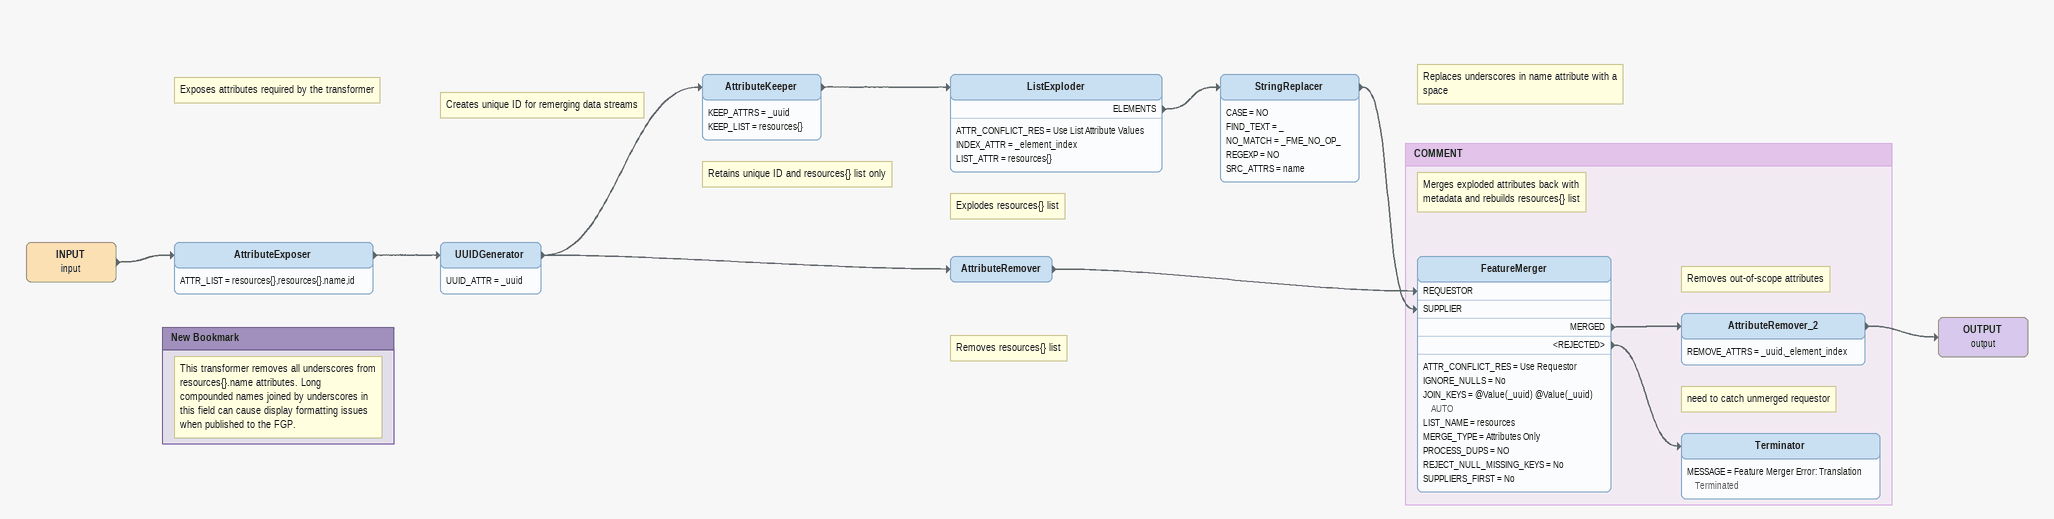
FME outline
INPUT (input)
    -> AttributeExposer
Note: Exposes attributes required by the transformer
AttributeExposer
    ATTR_LIST = resources{},resources{}.name,id
    -> UUIDGenerator
Note: Creates unique ID for remerging data streams
UUIDGenerator
    UUID_ATTR = _uuid
    -> AttributeKeeper
    -> AttributeRemover
Note: Retains unique ID and resources{} list only
AttributeKeeper
    KEEP_ATTRS = _uuid
    KEEP_LIST = resources{}
    -> ListExploder
Note: Explodes resources{} list
ListExploder
    ATTR_CONFLICT_RES = Use List Attribute Values
    INDEX_ATTR = _element_index
    LIST_ATTR = resources{}
    ELEMENTS -> StringReplacer
Note: Replaces underscores in name attribute with a space
StringReplacer
    CASE = NO
    FIND_TEXT = _
    NO_MATCH = _FME_NO_OP_
    REGEXP = NO
    SRC_ATTRS = name
    -> FeatureMerger [SUPPLIER]
Note: Removes resources{} list
AttributeRemover
    -> FeatureMerger [REQUESTOR]
OUTPUT (output)

Bookmark: COMMENT
Note: Merges exploded attributes back with metadata and rebuilds resources{} list
FeatureMerger
    ATTR_CONFLICT_RES = Use Requestor
    IGNORE_NULLS = No
    JOIN_KEYS = @Value(_uuid) @Value(_uuid) AUTO
    LIST_NAME = resources
    MERGE_TYPE = Attributes Only
    PROCESS_DUPS = NO
    REJECT_NULL_MISSING_KEYS = No
    SUPPLIERS_FIRST = No
    MERGED -> AttributeRemover_2
    <REJECTED> -> Terminator
Note: Removes out-of-scope attributes
AttributeRemover_2
    REMOVE_ATTRS = _uuid,_element_index
    -> OUTPUT (output)
Note: need to catch unmerged requestor
Terminator
    MESSAGE = Feature Merger Error: Translation Terminated

Bookmark: New Bookmark
Note: This transformer removes all underscores from resources{}.name attributes. Long compounded names joined by underscores in this field can cause display formatting issues when published to the FGP.
